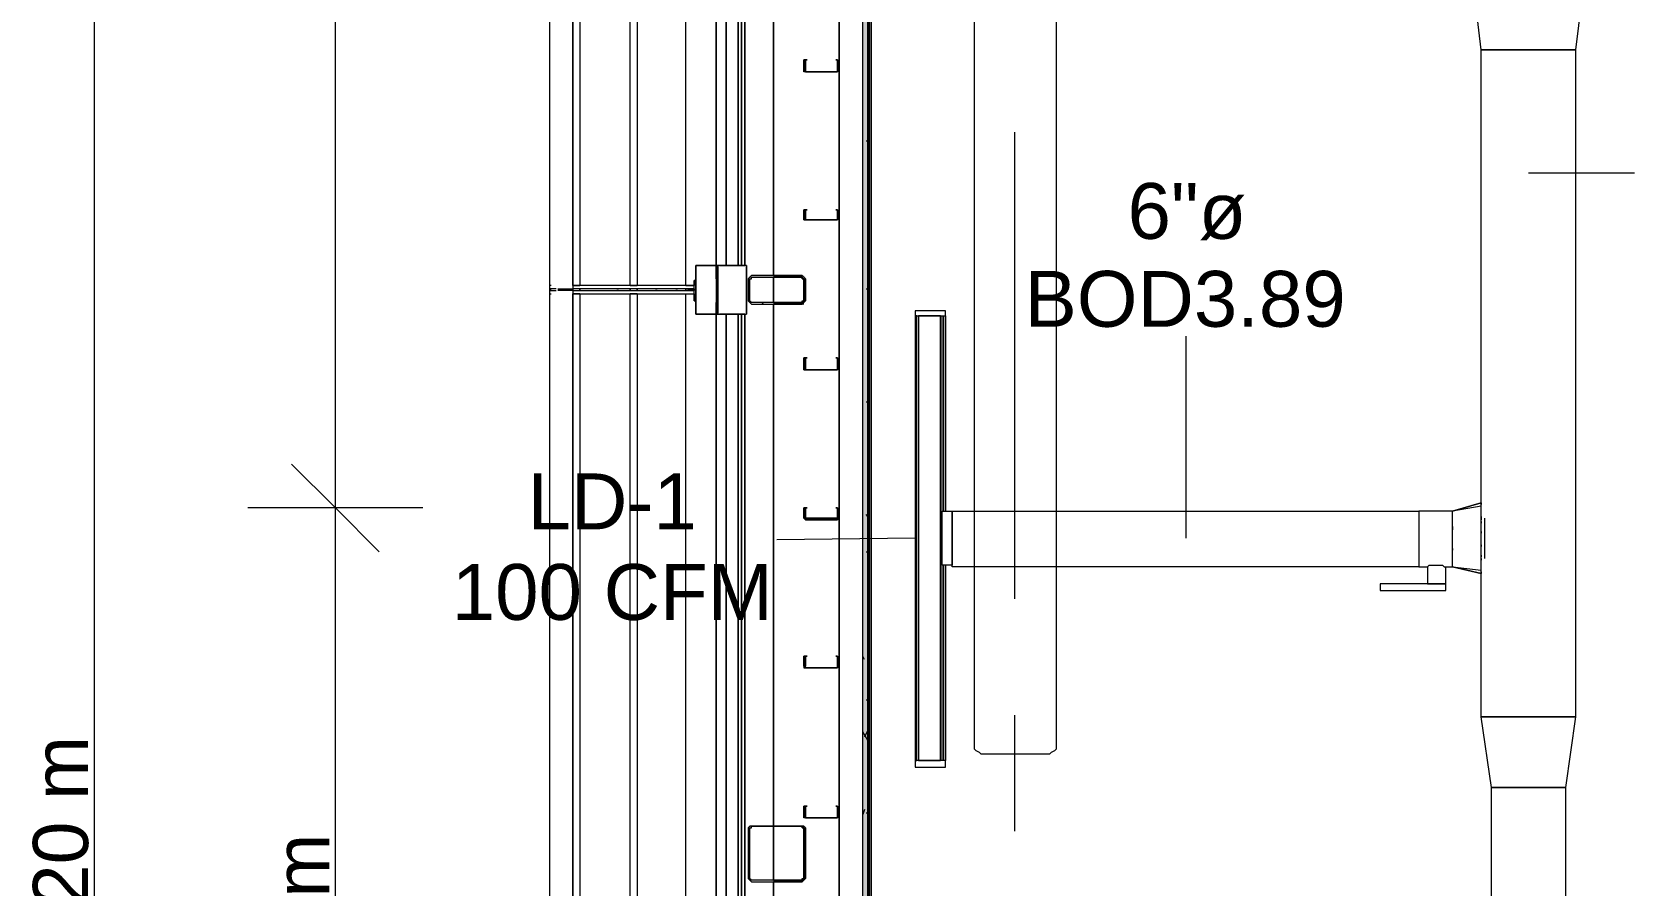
# Model space of a CAD drawing. Header units: metres. Extents: x -2 to 207, y -8 to 52.
# Drawn here: x 5.145 to 9.511, y 27.683 to 30.005 of the extents above; entities that cross this region are included whole.
import ezdxf

# ---------------------------------------------------------------- set-up
doc = ezdxf.new("R2010")
doc.units = ezdxf.units.M
doc.layers.add('HVAC - Ductos', color=5, linetype='Continuous', lineweight=0)
doc.layers.add('PDF_Text', color=7, linetype='Continuous', lineweight=0)
doc.layers.add('PDF_Geometry', color=7, linetype='Continuous', lineweight=0, true_color=0xaaaaaa)
doc.layers.add('PDF_Solid Fills', color=7, linetype='Continuous', lineweight=0, true_color=0xffffff)
doc.styles.add('PDF Helvetica', font='')
doc.styles.get('PDF Helvetica').set_extended_font_data('Helvetica')

msp = doc.modelspace()

# ---------------------------------------------------------------- hatches: boundary and pattern name
at = {"layer": 'PDF_Solid Fills', "lineweight": 0, "transparency": 33554559}
h = msp.add_hatch(color=256, dxfattribs=at)
h.paths.add_polyline_path([(7.4034, 34.4287), (7.4172, 34.4287), (7.4172, 46.7169), (7.4034, 46.7169)])
h.paths.add_polyline_path([(7.4034, 22.7362), (7.4172, 22.7362), (7.4172, 32.8984), (7.4034, 32.8984)])
h.paths.add_polyline_path([(7.4034, 21.2334), (7.4172, 21.2334), (7.4172, 22.7225), (7.4034, 22.7225)])
h.paths.add_polyline_path([(7.4172, 21.2151), (7.4034, 21.2151), (7.4034, 8.9224), (7.4172, 8.9224)])
h.paths.add_polyline_path([(7.4034, 32.9121), (7.4172, 32.9121), (7.4172, 34.4104), (7.4034, 34.4104)])
h = msp.add_hatch(color=256, dxfattribs=at)
h.paths.add_polyline_path([(7.101, 29.2697), (7.2385, 29.2652), (7.2385, 29.2697)])
h.paths.add_polyline_path([(7.0964, 29.2743), (7.101, 29.2697), (7.101, 29.2743)])
h.paths.add_polyline_path([(7.2431, 29.2743), (7.2385, 29.2743), (7.2431, 29.2697)])
h.paths.add_polyline_path([(7.0918, 29.2743), (7.0964, 29.3338), (7.101, 29.3384), (7.2385, 29.3384), (7.2431, 29.3338), (7.2431, 29.2743), (7.2476, 29.3375), (7.2476, 29.3385), (7.2431, 29.343), (7.0964, 29.343), (7.0918, 29.3384)])
h = msp.add_hatch(color=256, dxfattribs=at)
h.paths.add_polyline_path([(7.2385, 27.8448), (7.2431, 27.8403), (7.2431, 27.7028), (7.2476, 27.8427), (7.2476, 27.8448)])
h.paths.add_polyline_path([(7.2431, 27.7028), (7.2385, 27.7028), (7.2431, 27.6982)])
h.paths.add_polyline_path([(7.0964, 27.8403), (7.101, 27.8448), (7.0918, 27.8448), (7.0918, 27.7028)])
h.paths.add_polyline_path([(7.101, 27.6982), (7.101, 27.7028), (7.0964, 27.7028)])
h.paths.add_polyline_path([(7.101, 27.6982), (7.2372, 27.6936), (7.2385, 27.6936), (7.2385, 27.6982)])

# ---------------------------------------------------------------- linework, layer by layer
at = {"layer": 'HVAC - Ductos', "color": 252, "lineweight": 0, "true_color": 0x939598}
for points in [[(5.3142, 9.1378), (5.3142, 13.976), (5.3142, 23.1715), (5.3142, 32.3715), (5.3142, 41.567), (5.3142, 46.4007)], [(5.5569, 17.1787), (5.5707, 17.2061), (5.6119, 17.229), (5.6761, 17.2473), (5.7632, 17.2611), (5.864, 17.2703), (5.9693, 17.2748), (5.9693, 17.2794), (5.9693, 17.5727), (5.9693, 19.7856), (5.9693, 21.852), (5.9693, 23.1715), (5.9693, 26.2962), (5.9693, 28.7108), (5.9693, 32.3715), (5.9693, 38.3415), (5.9693, 41.567), (5.9693, 45.3515), (5.9693, 46.4007)], [(5.8502, 28.8299), (5.9693, 28.7108), (6.0884, 28.5916)], [(6.2075, 28.7108), (5.9693, 28.7108), (5.7311, 28.7108)]]:
    msp.add_lwpolyline(points, dxfattribs=at)
at = {"layer": 'HVAC - Ductos', "lineweight": 0}
for points in [[(9.062, 30.7405), (9.062, 38.5522), (9.3644, 38.5522), (9.3644, 30.1494), (9.3415, 29.957), (9.0849, 29.957), (9.062, 30.1494), (9.062, 30.6305), (9.062, 30.6259)], [(9.0849, 28.6832), (9.0849, 29.957), (9.3415, 29.957), (9.3415, 28.1426), (9.0849, 28.1426), (9.0849, 28.5733), (9.0849, 28.5688)], [(9.2132, 29.6225), (9.5018, 29.6225)], [(7.5729, 28.0235), (7.5684, 28.0235), (7.5638, 28.0235), (7.5454, 28.0235), (7.55, 28.0235), (7.55, 29.233), (7.5454, 29.233), (7.5638, 29.233), (7.5684, 29.233), (7.5729, 29.233)], [(7.5454, 29.233), (7.5454, 28.0235)], [(7.5592, 29.233), (7.5638, 29.233), (7.5684, 29.233)], [(7.5958, 29.233), (7.605, 29.233), (7.6233, 29.233), (7.6279, 29.233), (7.6279, 28.7016)], [(7.6004, 29.233), (7.605, 29.233), (7.6096, 29.233)], [(7.6233, 28.7016), (7.6233, 29.233)], [(8.283, 28.6283), (8.283, 29.1781)], [(9.0849, 28.7153), (9.0069, 28.7016), (8.9153, 28.7016), (8.9153, 28.6924), (8.9153, 28.6832), (8.9153, 28.665), (8.9153, 28.6466), (8.9153, 28.6283), (8.9153, 28.61), (8.9153, 28.5916), (8.9153, 28.5733), (8.9153, 28.5596), (8.9153, 28.555), (8.9153, 28.5504), (7.6462, 28.5504), (7.6462, 28.555), (7.6462, 28.5596), (7.6462, 28.5733), (7.6462, 28.5916), (7.6462, 28.61), (7.6462, 28.6283), (7.6462, 28.6466), (7.6462, 28.665), (7.6462, 28.6832), (7.6462, 28.6924), (7.6462, 28.7016), (7.6462, 28.6924), (7.6462, 28.6787), (7.6462, 28.665), (7.6462, 28.6466), (7.6462, 28.6283), (7.6462, 28.61), (7.6462, 28.5916), (7.6462, 28.5733), (7.6462, 28.5642), (7.6462, 28.555), (7.6187, 28.555), (7.6187, 28.5642), (7.6187, 28.5733), (7.6187, 28.5916), (7.6187, 28.61), (7.6187, 28.6283), (7.6187, 28.6466), (7.6187, 28.665), (7.6187, 28.6787), (7.6187, 28.6924), (7.6187, 28.7016), (7.6462, 28.7016), (8.9153, 28.7016), (8.9153, 28.6924), (8.9153, 28.6832), (8.9153, 28.665), (8.9153, 28.6466), (8.9153, 28.6283), (8.9153, 28.61), (8.9153, 28.5916), (8.9153, 28.5733), (8.9153, 28.5596), (8.9153, 28.555), (8.9153, 28.5504), (8.9383, 28.5504), (8.9383, 28.5046), (8.9429, 28.5046), (8.9474, 28.5046), (8.9566, 28.5046), (8.9611, 28.5046), (8.9703, 28.5046), (8.9749, 28.5046), (8.9795, 28.5046), (8.9841, 28.5046), (8.9887, 28.5046), (8.81, 28.5046), (8.81, 28.4863), (8.9887, 28.4863), (8.9887, 28.5046), (8.9887, 28.5504), (9.0069, 28.5504), (9.0069, 28.555), (9.0069, 28.5596), (9.0069, 28.5733), (9.0069, 28.5916), (9.0069, 28.61), (9.0069, 28.6283), (9.0069, 28.6466), (9.0069, 28.665), (9.0069, 28.6832), (9.0069, 28.6924), (9.0069, 28.697), (9.0069, 28.7016), (9.0849, 28.7245), (9.0849, 28.7199)], [(9.0849, 28.7016), (9.0849, 28.7108), (9.0849, 28.7153), (9.0849, 28.7199), (9.0849, 28.7245), (9.0069, 28.7016)], [(9.0069, 28.5504), (9.0849, 28.5412), (9.0849, 28.555), (9.0849, 28.5733), (9.0849, 28.5916), (9.0849, 28.6146), (9.0849, 28.6374), (9.0849, 28.6604), (9.0849, 28.6832), (9.0849, 28.697)], [(9.0849, 28.6878), (9.0849, 28.6787)], [(9.0849, 28.6741), (9.0849, 28.6695)], [(9.0849, 28.6466), (9.0849, 28.642)], [(9.094, 28.6832), (9.094, 28.6604), (9.094, 28.6374), (9.094, 28.6146), (9.094, 28.5916), (9.094, 28.5733)], [(7.5454, 28.6283), (7.1697, 28.6237)], [(9.0849, 28.61), (9.0849, 28.6054)], [(7.6279, 28.555), (7.6279, 28.0235), (7.6233, 28.0235), (7.605, 28.0235), (7.5958, 28.0235)], [(7.6233, 28.0235), (7.6233, 28.555)], [(8.9383, 28.5504), (8.9429, 28.555), (8.9474, 28.555), (8.9566, 28.555), (8.9657, 28.555), (8.9749, 28.555), (8.9795, 28.555), (8.9841, 28.5504), (8.9887, 28.5504)], [(9.0849, 28.5825), (9.0849, 28.5779)], [(9.0849, 28.5321), (9.0069, 28.5504), (9.0849, 28.5321)], [(7.5684, 28.0235), (7.5638, 28.0235), (7.5592, 28.0235)], [(7.6096, 28.0235), (7.605, 28.0235), (7.6004, 28.0235)], [(9.1123, 26.507), (9.1123, 26.5024), (9.1123, 27.9502), (9.314, 27.9502), (9.314, 24.3123), (9.1123, 24.3123), (9.1123, 24.4543)]]:
    msp.add_lwpolyline(points, dxfattribs=at)
for points in [[(7.5454, 29.2468), (7.5454, 29.233), (7.6279, 29.233), (7.6279, 29.2468)], [(7.5546, 28.0235), (7.6142, 28.0235), (7.6142, 29.233), (7.6187, 29.233), (7.6187, 28.0235), (7.6142, 28.0235), (7.6142, 29.233), (7.5546, 29.233)], [(9.0069, 28.6604), (9.0069, 28.6558), (9.0069, 28.6512), (9.0069, 28.6558)], [(9.0069, 28.6008), (9.0069, 28.5962)], [(9.0849, 28.5321), (9.0849, 28.5366)], [(9.3415, 28.1426), (9.314, 27.9502), (9.1123, 27.9502), (9.0849, 28.1426)], [(7.5454, 28.0052), (7.6279, 28.0052), (7.6279, 28.0235), (7.5454, 28.0235)]]:
    msp.add_lwpolyline(points, close=True, dxfattribs=at)
at = {"layer": 'PDF_Geometry', "lineweight": 0}
for points in [[(8.1777, 34.4104), (8.4709, 34.4104), (8.4709, 34.4287), (7.4172, 34.4287), (7.4172, 46.7169), (7.3393, 46.7169), (7.3393, 8.9224)], [(9.4102, 8.8766), (9.0069, 8.8766), (8.5992, 8.8766), (8.196, 8.8766), (7.4034, 8.8766), (7.4034, 8.8903), (7.4034, 8.9087), (7.4034, 8.9224), (7.4034, 21.2151), (7.4034, 21.2197), (7.4034, 21.2334), (7.4034, 22.7225), (7.4034, 22.7362), (7.4034, 32.8984), (7.4034, 32.9121), (7.4034, 34.4104), (7.4034, 34.4287), (7.4034, 46.7169)], [(7.4172, 8.9224), (7.4172, 21.2151), (8.448, 21.2151), (8.448, 21.2334), (7.4172, 21.2334), (7.4172, 22.7225), (14.4684, 22.7225), (14.4684, 22.7362), (7.4172, 22.7362), (7.4172, 32.8984), (9.0115, 32.8984), (9.0115, 32.9121), (7.4172, 32.9121), (7.4172, 34.4104), (7.7424, 34.4104)], [(7.4172, 22.7362), (7.4172, 23.0707), (7.4172, 22.7362), (7.4172, 23.0707), (7.5134, 23.0707), (7.4172, 23.0707), (7.4172, 22.7362), (7.4172, 32.8984), (7.4172, 32.4724), (7.4172, 32.8984), (7.4172, 32.4724), (7.4172, 32.8984), (9.0115, 32.8984), (9.0115, 32.9121), (9.3918, 32.9121), (9.3918, 32.8984), (21.3547, 32.8984)], [(7.9303, 28.3901), (7.9303, 32.0783), (8.2739, 32.0783), (7.9303, 32.0783), (8.2739, 32.0783), (8.2739, 32.1608), (8.2739, 32.6923), (8.1914, 32.6923), (7.5134, 32.6923), (7.5134, 32.6098), (7.5134, 32.1608), (7.5134, 32.0783), (7.7058, 32.0783), (7.5134, 32.0783), (7.7058, 32.0783), (7.5134, 32.0783), (7.7058, 32.0783), (7.7058, 28.3901)], [(6.5695, 32.3715), (6.5604, 32.3715), (6.5558, 32.3715), (6.5512, 32.3715), (6.5512, 29.3018), (6.5558, 29.3018), (6.5604, 29.3018), (6.5695, 29.3018)], [(6.6153, 32.3715), (6.6153, 32.3669), (6.6153, 32.3715), (6.6153, 32.3669), (6.6153, 32.3715), (6.6153, 29.3018), (6.9452, 29.3018), (6.9452, 29.3064), (6.9269, 29.3064), (6.9452, 29.3064)], [(6.6336, 32.3577), (6.6153, 32.3577), (6.6153, 29.3155), (6.6153, 32.3577), (6.6336, 32.3577), (6.6336, 29.3155), (6.6153, 29.3155), (6.6153, 32.3577), (6.6153, 29.3155), (6.6336, 29.3155)], [(6.6153, 26.2504), (6.6153, 29.2927), (6.9452, 29.2927), (6.9452, 29.2881), (6.9452, 29.2927), (6.9452, 29.2789), (6.9452, 29.2927), (6.9452, 29.2789), (6.9452, 29.2743), (6.9452, 29.2789), (6.9452, 29.2743), (6.9452, 29.2789), (6.9452, 29.2835), (6.9452, 29.2789), (6.9452, 29.2743), (6.9452, 29.2789), (6.9452, 29.2743), (6.9452, 29.2789), (6.9452, 29.2743), (6.9452, 29.2789), (6.9452, 29.2743), (6.9452, 29.2789), (6.9452, 29.2835), (6.9452, 29.2789), (6.9452, 29.2743), (6.9452, 29.2789), (6.9452, 29.2743), (6.9452, 29.2789), (6.9452, 29.3293), (6.9452, 29.3201), (6.9452, 29.3293), (6.9452, 29.3155), (6.9452, 29.3293), (6.9498, 29.3293), (6.9452, 29.3293), (6.9452, 29.3201), (6.9452, 29.3293), (6.9452, 29.3155), (6.6153, 29.3155), (6.6153, 32.3577)], [(6.9223, 29.3155), (6.9223, 32.3577), (6.9452, 32.3577), (6.9223, 32.3577)], [(7.3393, 23.2723), (7.3393, 32.2661)], [(7.4172, 32.2661), (7.4172, 23.2723)], [(7.4172, 32.2661), (7.4172, 23.2723)], [(7.4172, 23.2723), (7.4172, 32.2661)], [(7.4172, 32.2661), (7.4172, 23.2723)], [(7.4217, 23.2723), (7.4217, 32.2661)], [(7.7058, 32.0325), (7.7058, 28.0648), (7.7058, 28.0602), (7.7058, 28.0556), (7.7104, 28.051), (7.7195, 28.0464), (7.7241, 28.0418), (7.7332, 28.0418), (7.9028, 28.0418), (7.9119, 28.0418), (7.9165, 28.0464), (7.9257, 28.051), (7.9303, 28.0556), (7.9303, 28.0602), (7.9303, 28.0648), (7.9303, 32.0325)], [(7.8157, 29.7325), (7.8157, 28.4634)], [(6.9498, 29.3705), (6.9498, 29.3293)], [(6.9498, 29.3705), (6.9498, 29.3293)], [(6.9498, 29.3705), (6.9498, 29.3293)], [(6.9498, 29.3705), (6.9498, 29.3293)], [(7.1606, 29.343), (7.2385, 29.343), (7.2431, 29.3384), (7.2476, 29.3338), (7.2476, 29.2743), (7.2431, 29.2697)], [(7.2018, 29.3384), (7.2018, 29.343)], [(6.5558, 29.3155), (6.5512, 29.3155), (6.5512, 29.3064), (6.5558, 29.3064)], [(6.5695, 29.3064), (6.5604, 29.3064), (6.5558, 29.3064), (6.5512, 29.3064), (6.5512, 26.2366), (6.5558, 26.2366), (6.5604, 26.2366), (6.5695, 26.2366)], [(6.5558, 29.3018), (6.5512, 29.3018), (6.5512, 29.2927), (6.5558, 29.2927)], [(6.5741, 29.3064), (6.5833, 29.3064), (6.6016, 29.3064), (6.6153, 29.3064), (6.6153, 29.3018), (6.6016, 29.3018), (6.5833, 29.3018), (6.5741, 29.3018)], [(6.6153, 29.3064), (6.6153, 29.3018), (6.6153, 29.3064), (6.6153, 29.3018), (6.6153, 29.3064), (6.6153, 26.2366), (6.9452, 26.2366), (6.9452, 26.2412), (6.9269, 26.2412), (6.9452, 26.2412)], [(6.9452, 29.3018), (6.9452, 29.3064), (6.9452, 29.3018), (6.9269, 29.3018), (6.9452, 29.3018), (6.9452, 29.3064), (6.6153, 29.3064), (6.6153, 29.3018)], [(6.6153, 29.3018), (6.6153, 29.3064), (6.6153, 29.3018)], [(6.6153, 29.3018), (6.6153, 29.3064), (6.6153, 29.3018)], [(6.7345, 29.3064), (6.7391, 29.3064)], [(6.7711, 29.3155), (6.7895, 29.3155)], [(6.8398, 29.3064), (6.8444, 29.3064)], [(6.8948, 29.3064), (6.8994, 29.3064)], [(6.9223, 29.2927), (6.9452, 29.2927), (6.9452, 29.2881), (6.9452, 29.2927), (6.9452, 29.2789), (6.9452, 29.2743), (6.9452, 29.2789), (6.9452, 29.2743), (6.9452, 29.2789), (6.9452, 29.2835), (6.9452, 29.2789), (6.9452, 29.2743), (6.9452, 29.2789), (6.9452, 29.2743), (6.9452, 29.2789), (6.9452, 29.3293), (6.9452, 29.3201), (6.9452, 29.3293), (6.9452, 29.3155), (6.9223, 29.3155), (6.9452, 29.3155)], [(6.9498, 29.3293), (6.9452, 29.3293)], [(6.9498, 29.3293), (6.9452, 29.3293)], [(6.9498, 29.3293), (6.9452, 29.3293)], [(6.9498, 29.3293), (6.9452, 29.3293)], [(6.9498, 29.3293), (6.9498, 29.3338)], [(6.9498, 29.3293), (6.9498, 29.3338)], [(6.9498, 29.3293), (6.9498, 29.3338)], [(6.9498, 29.3293), (6.9498, 29.3338)], [(7.1606, 29.2697), (7.2385, 29.2697), (7.2385, 29.2743), (7.2431, 29.2743), (7.2431, 29.3338), (7.2385, 29.3338), (7.2385, 29.3384), (7.1606, 29.3384)], [(6.6336, 29.2927), (6.6153, 29.2927), (6.6153, 26.2504), (6.6153, 29.2927), (6.6336, 29.2927), (6.6336, 26.2504), (6.6153, 26.2504), (6.6153, 29.2927), (6.6153, 26.2504), (6.6336, 26.2504)], [(6.7895, 29.2927), (6.7711, 29.2927)], [(6.9223, 26.2504), (6.9223, 29.2927), (6.9452, 29.2927), (6.9452, 29.2881), (6.9452, 29.2927)], [(6.9452, 29.2743), (6.9498, 29.2743)], [(6.9452, 29.2743), (6.9498, 29.2743)], [(6.9452, 29.2743), (6.9498, 29.2743)], [(6.9452, 29.2743), (6.9498, 29.2743)], [(6.9452, 29.2743), (6.9498, 29.2743)], [(6.9452, 29.2743), (6.9498, 29.2743)], [(6.9498, 29.2697), (6.9498, 29.2743)], [(6.9498, 29.2697), (6.9498, 29.2743)], [(6.9498, 29.2697), (6.9498, 29.2743)], [(6.9498, 29.2697), (6.9498, 29.2743)], [(7.0048, 29.2697), (7.0048, 29.2376)], [(7.0048, 29.2697), (7.0048, 29.2376)], [(7.1285, 29.2652), (7.1331, 29.2697)], [(7.2431, 29.2652), (7.2385, 29.2652), (7.1606, 29.2652)], [(7.7058, 28.3901), (7.7058, 28.1564)], [(7.9303, 28.1564), (7.9303, 28.3901)], [(7.2431, 28.2801), (7.2431, 28.3076), (7.2522, 28.3076), (7.2476, 28.3076), (7.2476, 28.2801)], [(7.2476, 28.2755), (7.3347, 28.2755), (7.2476, 28.2755), (7.2431, 28.2755)], [(7.8157, 28.1472), (7.8157, 27.8311)], [(7.1606, 27.6982), (7.2385, 27.6982), (7.2385, 27.7028), (7.2431, 27.7028), (7.2431, 27.8403), (7.2385, 27.8403), (7.2385, 27.8448), (7.1606, 27.8448), (7.2385, 27.8448), (7.2431, 27.8448), (7.2476, 27.8403), (7.2476, 27.7028), (7.2431, 27.6982), (7.2385, 27.6936), (7.1606, 27.6936)], [(7.2109, 27.8448), (7.2155, 27.8448)], [(7.0048, 27.8081), (7.0048, 27.7349)], [(7.0918, 27.7211), (7.0964, 27.7257)]]:
    msp.add_lwpolyline(points, dxfattribs=at)
for points in [[(6.7895, 29.3155), (6.7711, 29.3155), (6.7711, 32.3577), (6.7895, 32.3577)], [(7.0048, 32.3028), (7.0048, 30.8366), (7.0048, 29.3705), (7.0048, 30.8366)], [(7.4263, 32.2661), (7.4263, 23.2723)], [(7.0322, 30.8366), (7.0322, 29.3705)], [(7.0644, 30.8366), (7.0644, 29.3705)], [(7.0735, 30.8366), (7.0735, 29.3705)], [(7.0826, 30.8366), (7.0826, 29.3705)], [(7.1606, 29.343), (7.1606, 30.8)], [(7.2431, 29.9295), (7.2431, 29.902), (7.2476, 29.8974), (7.3347, 29.8974), (7.3347, 29.902), (7.3347, 29.9295), (7.3301, 29.9295), (7.3347, 29.9295), (7.3347, 29.902), (7.3347, 29.8974), (7.2476, 29.8974), (7.2476, 29.902), (7.2476, 29.9295), (7.2522, 29.9295)], [(7.2522, 29.9295), (7.2476, 29.9295), (7.2476, 29.902), (7.2476, 29.8974), (7.3347, 29.8974), (7.3347, 29.902), (7.3347, 29.9295), (7.3301, 29.9295), (7.3347, 29.9295), (7.3347, 29.902), (7.3347, 29.8974), (7.2476, 29.8974), (7.2431, 29.8974), (7.2431, 29.902), (7.2431, 29.9295)], [(7.2431, 29.5217), (7.2431, 29.4943), (7.2476, 29.4943), (7.3347, 29.4943), (7.3347, 29.5217), (7.3301, 29.5217), (7.3347, 29.5217), (7.3347, 29.4943), (7.2476, 29.4943), (7.2476, 29.5217), (7.2522, 29.5217)], [(7.2522, 29.5217), (7.2476, 29.5217), (7.2476, 29.4943), (7.3347, 29.4943), (7.3347, 29.5217), (7.3301, 29.5217), (7.3347, 29.5217), (7.3347, 29.4943), (7.2476, 29.4943), (7.2431, 29.4943), (7.2431, 29.5217)], [(7.0048, 29.2376), (7.0094, 29.2376), (7.014, 29.2376), (7.0826, 29.2376), (7.0872, 29.2376), (7.0872, 29.3705), (7.0826, 29.3705), (7.014, 29.3705), (7.0094, 29.3705), (7.0048, 29.3705), (7.0048, 29.2376), (7.0002, 29.2376), (6.9544, 29.2376), (6.9498, 29.2376), (6.9498, 29.3705), (6.9544, 29.3705), (7.0002, 29.3705), (7.0048, 29.3705)], [(7.0872, 29.3705), (7.0826, 29.3705), (7.014, 29.3705), (7.0094, 29.3705), (7.0048, 29.3705), (7.0002, 29.3705), (6.9544, 29.3705), (6.9498, 29.3705), (6.9498, 29.2376), (6.9544, 29.2376), (7.0002, 29.2376), (7.0048, 29.2376), (7.0094, 29.2376), (7.014, 29.2376), (7.0826, 29.2376), (7.0872, 29.2376)], [(7.0002, 29.3705), (6.9544, 29.3705)], [(7.0002, 29.3705), (6.9544, 29.3705)], [(7.0048, 29.3338), (7.0048, 29.3705)], [(7.0048, 29.3338), (7.0048, 29.3705)], [(7.0094, 29.3705), (7.0094, 29.2376)], [(7.0094, 29.3705), (7.0094, 29.3338)], [(7.0826, 29.3705), (7.014, 29.3705)], [(7.0872, 29.3705), (7.0872, 29.2376)], [(7.2385, 29.2652), (7.2431, 29.2697), (7.2476, 29.2743), (7.2476, 29.3338), (7.2431, 29.3384), (7.2385, 29.343), (7.101, 29.343), (7.0964, 29.3384), (7.0918, 29.3338), (7.0918, 29.2743), (7.0964, 29.2697), (7.101, 29.2652)], [(6.6336, 29.3018), (6.6336, 29.3064)], [(6.7711, 29.3064), (6.7711, 29.3018)], [(6.7895, 29.3018), (6.7895, 29.3064)], [(6.9223, 29.3064), (6.9223, 29.3018)], [(6.9498, 29.3338), (6.9498, 29.3384), (6.9498, 29.3338), (6.9498, 29.3293), (6.9452, 29.3293), (6.9498, 29.3293), (6.9498, 29.3338), (6.9498, 29.3384)], [(6.9452, 29.3293), (6.9498, 29.3293)], [(6.9452, 29.3293), (6.9498, 29.3293)], [(7.0872, 29.2697), (7.0872, 29.2743), (7.0872, 29.3293), (7.0872, 29.3338), (7.0872, 29.3384), (7.0872, 29.3338), (7.0872, 29.3384), (7.0872, 29.3338), (7.0872, 29.3293), (7.0872, 29.2743)], [(7.0872, 29.2697), (7.0872, 29.2743), (7.0872, 29.3293), (7.0872, 29.3338), (7.0872, 29.3293), (7.0872, 29.2743)], [(7.2431, 29.3338), (7.2431, 29.2743), (7.2385, 29.2697), (7.101, 29.2697), (7.0964, 29.2743), (7.0964, 29.3338), (7.101, 29.3338), (7.101, 29.3384), (7.2385, 29.3384), (7.2385, 29.3338)], [(7.1606, 29.3018), (7.1606, 29.3384), (7.1606, 29.3018), (7.1606, 29.2697)], [(6.7895, 26.2504), (6.7711, 26.2504), (6.7711, 29.2927), (6.7895, 29.2927)], [(6.9498, 29.2743), (6.9498, 29.2697), (6.9498, 29.2743), (6.9452, 29.2743)], [(6.9498, 29.2743), (6.9452, 29.2743)], [(6.9498, 29.2743), (6.9452, 29.2743)], [(6.9498, 29.2376), (6.9498, 29.2789)], [(6.9498, 29.2376), (6.9498, 29.2789)], [(7.0048, 29.2376), (7.0048, 29.2697)], [(7.0094, 29.2697), (7.0094, 29.2376)], [(7.1606, 27.7715), (7.1606, 27.8448), (7.1606, 29.2652), (7.1606, 27.8448), (7.1606, 27.7715), (7.1606, 27.6982)], [(6.9544, 29.2376), (7.0002, 29.2376)], [(6.9544, 29.2376), (7.0002, 29.2376)], [(7.0048, 27.7715), (7.0048, 29.2376), (7.0048, 27.7715), (7.0048, 26.3054)], [(7.014, 29.2376), (7.0826, 29.2376)], [(7.0322, 29.2376), (7.0322, 27.7715)], [(7.0644, 29.2376), (7.0644, 27.7715)], [(7.0735, 29.2376), (7.0735, 27.7715)], [(7.0826, 29.2376), (7.0826, 27.7715)], [(7.2431, 29.1186), (7.2431, 29.0865), (7.2476, 29.0865), (7.3347, 29.0865), (7.3347, 29.1186), (7.3301, 29.1186), (7.3347, 29.1186), (7.3347, 29.0865), (7.2476, 29.0865), (7.2476, 29.1186), (7.2522, 29.1186)], [(7.2522, 29.1186), (7.2476, 29.1186), (7.2476, 29.0865), (7.3347, 29.0865), (7.3347, 29.1186), (7.3301, 29.1186), (7.3347, 29.1186), (7.3347, 29.0865), (7.2476, 29.0865), (7.2431, 29.0865), (7.2431, 29.1186)], [(7.2431, 28.7108), (7.2431, 28.6832), (7.2476, 28.6832), (7.2476, 28.6787), (7.3347, 28.6787), (7.3347, 28.6832), (7.3347, 28.7108), (7.3301, 28.7108), (7.3347, 28.7108), (7.3347, 28.6832), (7.2476, 28.6832), (7.2476, 28.7108), (7.2522, 28.7108)], [(7.2522, 28.7108), (7.2476, 28.7108), (7.2476, 28.6832), (7.3347, 28.6832), (7.3347, 28.7108), (7.3301, 28.7108), (7.3347, 28.7108), (7.3347, 28.6832), (7.3347, 28.6787), (7.2476, 28.6787), (7.2431, 28.6832), (7.2431, 28.7108)], [(7.2431, 28.3076), (7.2431, 28.2755), (7.2476, 28.2755), (7.3347, 28.2755), (7.3347, 28.3076), (7.3301, 28.3076), (7.3347, 28.3076), (7.3347, 28.2755), (7.2476, 28.2755), (7.2476, 28.3076), (7.2522, 28.3076)], [(7.3347, 28.3076), (7.3301, 28.3076), (7.3347, 28.3076), (7.3347, 28.2801)], [(7.2431, 27.8998), (7.2431, 27.8723), (7.2476, 27.8677), (7.3347, 27.8677), (7.3347, 27.8723), (7.3347, 27.8998), (7.3301, 27.8998), (7.3347, 27.8998), (7.3347, 27.8723), (7.3347, 27.8677), (7.2476, 27.8677), (7.2476, 27.8723), (7.2476, 27.8998), (7.2522, 27.8998)], [(7.2522, 27.8998), (7.2476, 27.8998), (7.2476, 27.8723), (7.2476, 27.8677), (7.3347, 27.8677), (7.3347, 27.8723), (7.3347, 27.8998), (7.3301, 27.8998), (7.3347, 27.8998), (7.3347, 27.8723), (7.3347, 27.8677), (7.2476, 27.8677), (7.2431, 27.8677), (7.2431, 27.8723), (7.2431, 27.8998)], [(7.2476, 27.7028), (7.2476, 27.8403), (7.2431, 27.8448), (7.2385, 27.8448), (7.101, 27.8448), (7.0964, 27.8448), (7.0918, 27.8403), (7.0918, 27.7028), (7.0964, 27.6982), (7.101, 27.6936), (7.2385, 27.6936), (7.2431, 27.6982)], [(7.2385, 27.8448), (7.2385, 27.8403), (7.2431, 27.8403), (7.2431, 27.7028), (7.2385, 27.6982), (7.101, 27.6982), (7.0964, 27.7028), (7.0964, 27.8403), (7.101, 27.8403), (7.101, 27.8448)], [(7.0322, 27.7715), (7.0322, 26.3054)], [(7.0644, 27.7715), (7.0644, 26.3054)], [(7.0735, 27.7715), (7.0735, 26.3054)], [(7.0826, 27.7715), (7.0826, 26.3054)], [(7.1606, 26.2779), (7.1606, 27.6936)]]:
    msp.add_lwpolyline(points, close=True, dxfattribs=at)
at = {"layer": 'PDF_Geometry', "color": 7, "lineweight": 0, "true_color": 0xffffff}
for points in [[(7.4126, 29.7096), (7.4172, 29.7096)], [(7.4126, 29.3064), (7.4172, 29.3064)], [(7.4126, 28.9994), (7.4172, 28.9994)], [(7.4172, 28.6878), (7.4126, 28.6924)], [(7.4126, 28.5916), (7.4172, 28.5916)], [(7.408, 28.2984), (7.4034, 28.3076)], [(7.4126, 28.1885), (7.4172, 28.1885)], [(7.4172, 28.0785), (7.4034, 28.1014)], [(7.4172, 28.106), (7.408, 28.0876)], [(7.408, 27.8906), (7.4034, 27.8769)], [(7.4126, 27.8815), (7.4172, 27.8815)]]:
    msp.add_lwpolyline(points, dxfattribs=at)
at = {"layer": 'PDF_Geometry', "color": 254, "lineweight": 0, "true_color": 0xd2d2d2}
for points in [[(7.2431, 29.5034), (7.2476, 29.5034)], [(7.3347, 29.091), (7.3347, 29.0956)], [(7.2431, 27.8723), (7.2476, 27.8769)]]:
    msp.add_lwpolyline(points, dxfattribs=at)

# ---------------------------------------------------------------- texts
at = {"layer": 'PDF_Text', "lineweight": 0, "char_height": 0.1519, "attachment_point": 4, "style": 'PDF Helvetica'}
for s, insert in [('6"ø', (8.1232, 29.5166)), ('BOD3.89', (7.8437, 29.2784)), ('LD-1', (6.492, 28.7286)), ('100 CFM', (6.2858, 28.4811))]:
    msp.add_mtext(s, dxfattribs=dict(at, insert=insert))
at = {"layer": 'PDF_Text', "color": 252, "lineweight": 0, "true_color": 0x939598, "char_height": 0.15002, "attachment_point": 4, "rotation": 90, "style": 'PDF Helvetica'}
for s, insert in [('9.20 m', (5.2231, 27.4498)), ('2.42 m', (5.8783, 27.1841))]:
    msp.add_mtext(s, dxfattribs=dict(at, insert=insert))

doc.saveas('drawing.dxf')
